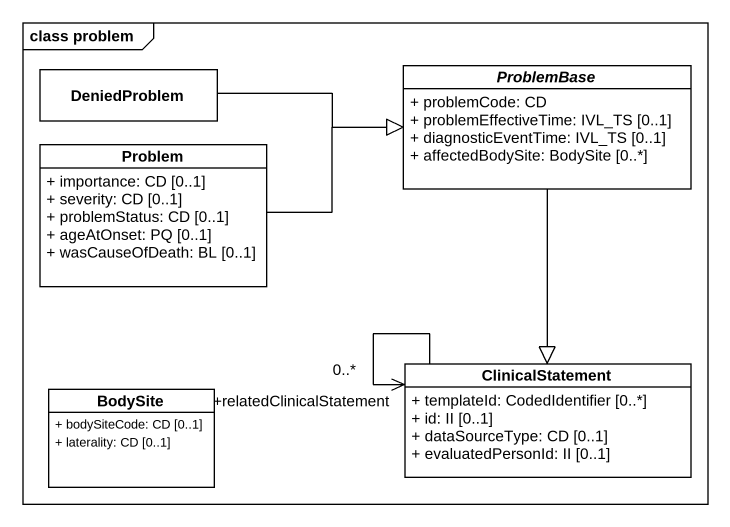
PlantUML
@startuml
mainframe class problem
hide circle
hide empty members
skinparam classAttributeIconSize 0
class DeniedProblem
abstract class ProblemBase {
  + problemCode: CD
  + problemEffectiveTime: IVL_TS [0..1]
  + diagnosticEventTime: IVL_TS [0..1]
  + affectedBodySite: BodySite [0..*]
}
class Problem {
  + importance: CD [0..1]
  + severity: CD [0..1]
  + problemStatus: CD [0..1]
  + ageAtOnset: PQ [0..1]
  + wasCauseOfDeath: BL [0..1]
}
class ClinicalStatement {
  + templateId: CodedIdentifier [0..*]
  + id: II [0..1]
  + dataSourceType: CD [0..1]
  + evaluatedPersonId: II [0..1]
}
class BodySite {
  + bodySiteCode: CD [0..1]
  + laterality: CD [0..1]
}
DeniedProblem -right-|> ProblemBase
ProblemBase --|> ClinicalStatement
Problem -right-|> ProblemBase
ClinicalStatement --> "+relatedClinicalStatement\n0..*" ClinicalStatement
@enduml
